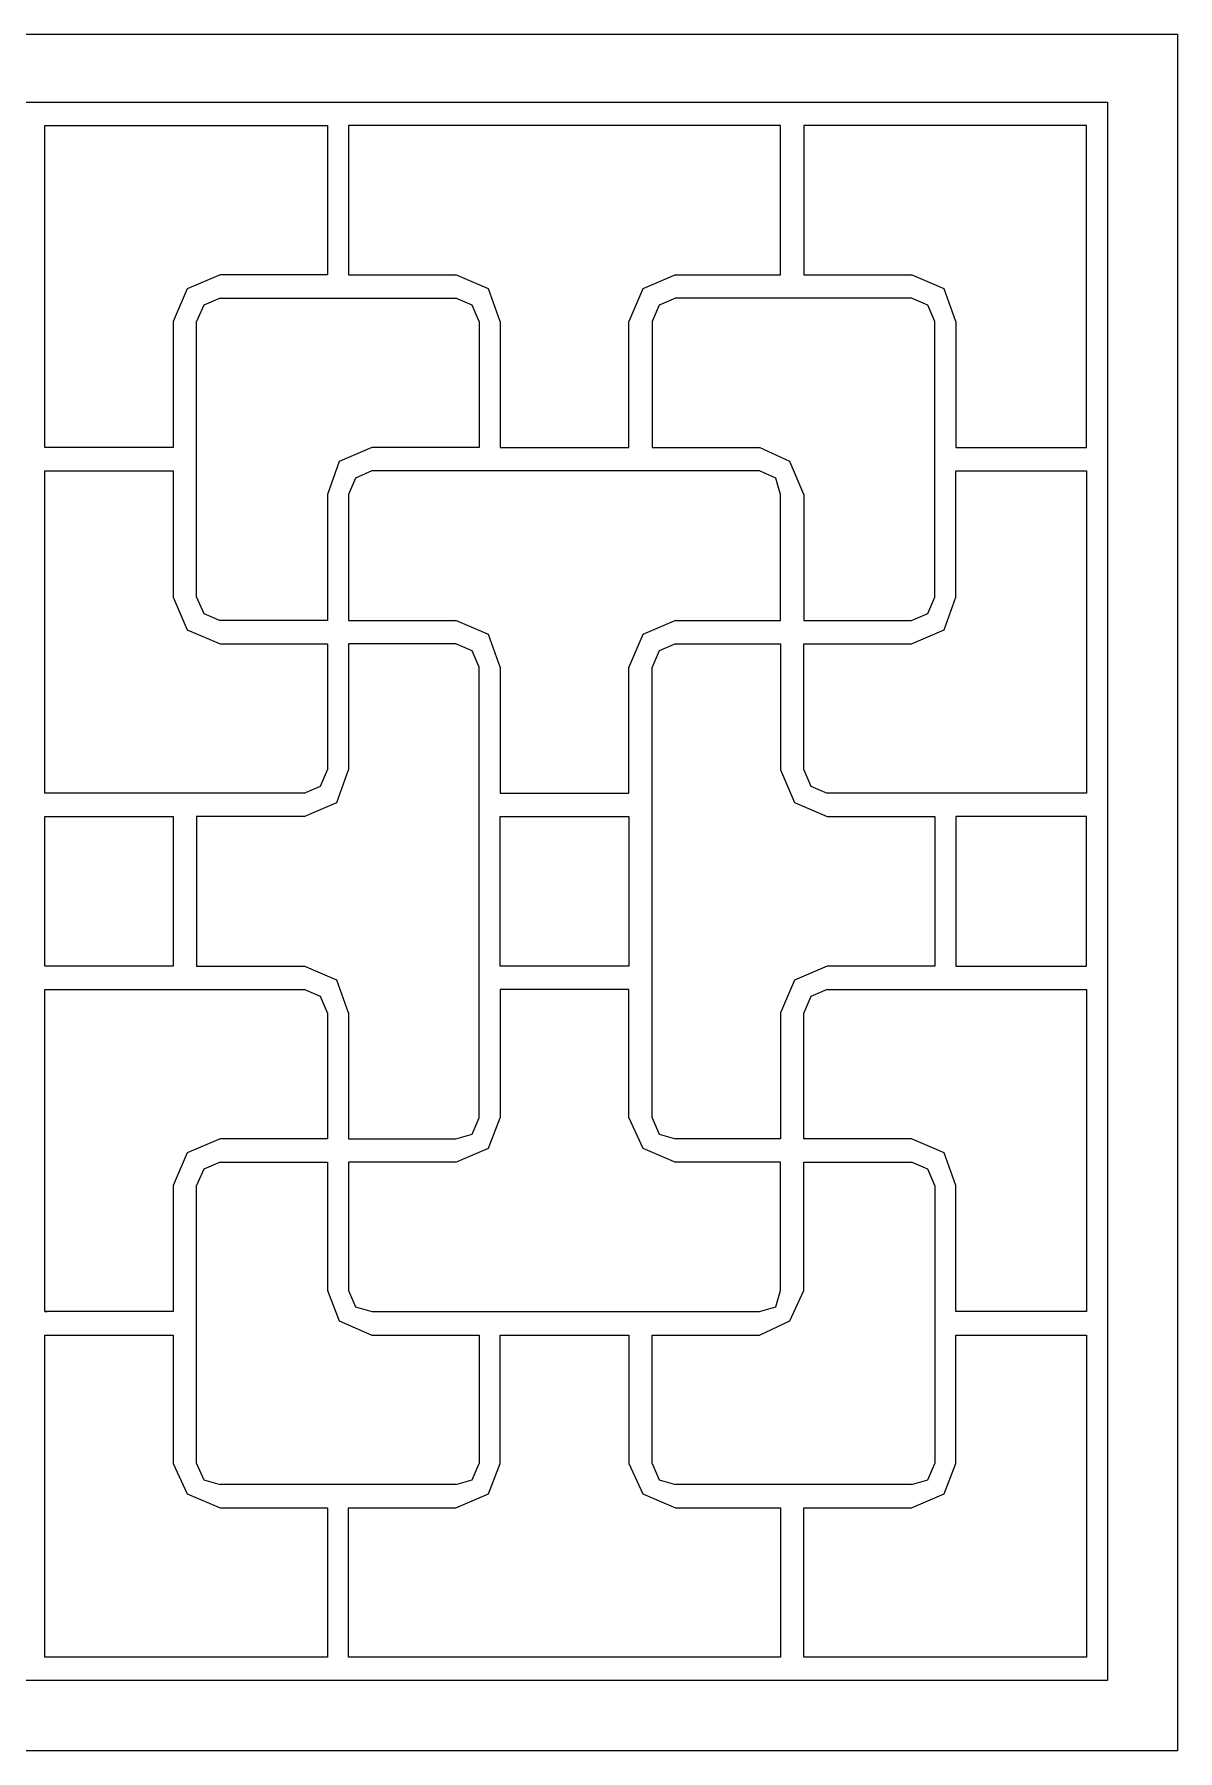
# Model space of a CAD drawing. Header units: centimetres. Extents: x -9.5 to 8.8, y -5.6 to 8.2.
# Drawn here: x -0.36 to 8.83, y -5.61 to 8.19 of the extents above; entities that cross this region are included whole.
import ezdxf

# ---------------------------------------------------------------- set-up
doc = ezdxf.new("R2010")
doc.units = ezdxf.units.CM
doc.header["$MEASUREMENT"] = 0
doc.layers.add('layer 1', color=7, linetype='Continuous')

msp = doc.modelspace()

# ---------------------------------------------------------------- linework, layer by layer
at = {"layer": 'layer 1', "color": 250, "lineweight": 0}
for points, knots in [([(-9.54961, -5.6071), (-9.54961, -5.6071), (8.82674, -5.6071), (8.82674, -5.6071), (8.82674, -5.6071), (8.82674, -5.6071), (8.82674, 8.18938), (8.82674, 8.18938), (8.82674, 8.18938), (8.82674, 8.18938), (-9.54961, 8.18938), (-9.54961, 8.18938), (-9.54961, 8.18938), (-9.54961, 8.18938), (-9.54961, -5.6071), (-9.54961, -5.6071)], [0, 0, 0, 0, 0.25, 0.25, 0.25, 0.25, 0.5, 0.5, 0.5, 0.5, 0.75, 0.75, 0.75, 0.75, 1, 1, 1, 1]), ([(-9.00544, -5.04388), (-9.00544, -5.04388), (8.26351, -5.04388), (8.26351, -5.04388), (8.26351, -5.04388), (8.26351, -5.04388), (8.26351, 7.64497), (8.26351, 7.64497), (8.26351, 7.64497), (8.26351, 7.64497), (-9.00544, 7.64497), (-9.00544, 7.64497), (-9.00544, 7.64497), (-9.00544, 7.64497), (-9.00544, -5.04388), (-9.00544, -5.04388)], [0, 0, 0, 0, 0.25, 0.25, 0.25, 0.25, 0.5, 0.5, 0.5, 0.5, 0.75, 0.75, 0.75, 0.75, 1, 1, 1, 1]), ([(1.13069, 6.25609), (1.13069, 6.25609), (0.86801, 6.14344), (0.86801, 6.14344), (0.86801, 6.14344), (0.86801, 6.14344), (0.75537, 5.88052), (0.75537, 5.88052)], [0, 0, 0, 0, 0.5, 0.5, 0.5, 0.5, 1, 1, 1, 1]), ([(3.38335, 5.88052), (3.38335, 5.88052), (3.28928, 6.14344), (3.28928, 6.14344), (3.28928, 6.14344), (3.28928, 6.14344), (3.0266, 6.25609), (3.0266, 6.25609)], [0, 0, 0, 0, 0.5, 0.5, 0.5, 0.5, 1, 1, 1, 1]), ([(4.79105, 6.25609), (4.79105, 6.25609), (4.52837, 6.14344), (4.52837, 6.14344), (4.52837, 6.14344), (4.52837, 6.14344), (4.41573, 5.88052), (4.41573, 5.88052)], [0, 0, 0, 0, 0.5, 0.5, 0.5, 0.5, 1, 1, 1, 1]), ([(7.04347, 5.88052), (7.04347, 5.88052), (6.94964, 6.14344), (6.94964, 6.14344), (6.94964, 6.14344), (6.94964, 6.14344), (6.68696, 6.25609), (6.68696, 6.25609)], [0, 0, 0, 0, 0.5, 0.5, 0.5, 0.5, 1, 1, 1, 1]), ([(1.13069, 6.06818), (1.13069, 6.06818), (0.99947, 6.01198), (0.99947, 6.01198), (0.99947, 6.01198), (0.99947, 6.01198), (0.94303, 5.88052), (0.94303, 5.88052)], [0, 0, 0, 0, 0.5, 0.5, 0.5, 0.5, 1, 1, 1, 1]), ([(3.21426, 5.88052), (3.21426, 5.88052), (3.15806, 6.01198), (3.15806, 6.01198), (3.15806, 6.01198), (3.15806, 6.01198), (3.0266, 6.06818), (3.0266, 6.06818)], [0, 0, 0, 0, 0.5, 0.5, 0.5, 0.5, 1, 1, 1, 1]), ([(4.79105, 6.06818), (4.79105, 6.06818), (4.65959, 6.01198), (4.65959, 6.01198), (4.65959, 6.01198), (4.65959, 6.01198), (4.60339, 5.88052), (4.60339, 5.88052)], [0, 0, 0, 0, 0.5, 0.5, 0.5, 0.5, 1, 1, 1, 1]), ([(6.87462, 5.88052), (6.87462, 5.88052), (6.81818, 6.01198), (6.81818, 6.01198), (6.81818, 6.01198), (6.81818, 6.01198), (6.68696, 6.06818), (6.68696, 6.06818)], [0, 0, 0, 0, 0.5, 0.5, 0.5, 0.5, 1, 1, 1, 1]), ([(2.35097, 4.86696), (2.35097, 4.86696), (2.08805, 4.75431), (2.08805, 4.75431), (2.08805, 4.75431), (2.08805, 4.75431), (1.99422, 4.49164), (1.99422, 4.49164)], [0, 0, 0, 0, 0.5, 0.5, 0.5, 0.5, 1, 1, 1, 1]), ([(5.82343, 4.49164), (5.82343, 4.49164), (5.71079, 4.75431), (5.71079, 4.75431), (5.71079, 4.75431), (5.71079, 4.75431), (5.46668, 4.86696), (5.46668, 4.86696)], [0, 0, 0, 0, 0.5, 0.5, 0.5, 0.5, 1, 1, 1, 1]), ([(2.35097, 4.6793), (2.35097, 4.6793), (2.21951, 4.62285), (2.21951, 4.62285), (2.21951, 4.62285), (2.21951, 4.62285), (2.16307, 4.49164), (2.16307, 4.49164)], [0, 0, 0, 0, 0.5, 0.5, 0.5, 0.5, 1, 1, 1, 1]), ([(5.63577, 4.49164), (5.63577, 4.49164), (5.59814, 4.62285), (5.59814, 4.62285), (5.59814, 4.62285), (5.59814, 4.62285), (5.46668, 4.6793), (5.46668, 4.6793)], [0, 0, 0, 0, 0.5, 0.5, 0.5, 0.5, 1, 1, 1, 1]), ([(0.75537, 3.66573), (0.75537, 3.66573), (0.86801, 3.40281), (0.86801, 3.40281), (0.86801, 3.40281), (0.86801, 3.40281), (1.13069, 3.29017), (1.13069, 3.29017)], [0, 0, 0, 0, 0.5, 0.5, 0.5, 0.5, 1, 1, 1, 1]), ([(0.94303, 3.66573), (0.94303, 3.66573), (0.99947, 3.53427), (0.99947, 3.53427), (0.99947, 3.53427), (0.99947, 3.53427), (1.13069, 3.47783), (1.13069, 3.47783)], [0, 0, 0, 0, 0.5, 0.5, 0.5, 0.5, 1, 1, 1, 1]), ([(6.68696, 3.47783), (6.68696, 3.47783), (6.81818, 3.53427), (6.81818, 3.53427), (6.81818, 3.53427), (6.81818, 3.53427), (6.87462, 3.66573), (6.87462, 3.66573)], [0, 0, 0, 0, 0.5, 0.5, 0.5, 0.5, 1, 1, 1, 1]), ([(6.68696, 3.29017), (6.68696, 3.29017), (6.94964, 3.40281), (6.94964, 3.40281), (6.94964, 3.40281), (6.94964, 3.40281), (7.04347, 3.66573), (7.04347, 3.66573)], [0, 0, 0, 0, 0.5, 0.5, 0.5, 0.5, 1, 1, 1, 1]), ([(3.38335, 3.10251), (3.38335, 3.10251), (3.28928, 3.36543), (3.28928, 3.36543), (3.28928, 3.36543), (3.28928, 3.36543), (3.0266, 3.47783), (3.0266, 3.47783)], [0, 0, 0, 0, 0.5, 0.5, 0.5, 0.5, 1, 1, 1, 1]), ([(4.79105, 3.47783), (4.79105, 3.47783), (4.52837, 3.36543), (4.52837, 3.36543), (4.52837, 3.36543), (4.52837, 3.36543), (4.41573, 3.10251), (4.41573, 3.10251)], [0, 0, 0, 0, 0.5, 0.5, 0.5, 0.5, 1, 1, 1, 1]), ([(3.21426, 3.10251), (3.21426, 3.10251), (3.15806, 3.23397), (3.15806, 3.23397), (3.15806, 3.23397), (3.15806, 3.23397), (3.0266, 3.29017), (3.0266, 3.29017)], [0, 0, 0, 0, 0.5, 0.5, 0.5, 0.5, 1, 1, 1, 1]), ([(4.79105, 3.29017), (4.79105, 3.29017), (4.65959, 3.23397), (4.65959, 3.23397), (4.65959, 3.23397), (4.65959, 3.23397), (4.60339, 3.10251), (4.60339, 3.10251)], [0, 0, 0, 0, 0.5, 0.5, 0.5, 0.5, 1, 1, 1, 1]), ([(1.80656, 1.90128), (1.80656, 1.90128), (2.06924, 2.01393), (2.06924, 2.01393), (2.06924, 2.01393), (2.06924, 2.01393), (2.16307, 2.2766), (2.16307, 2.2766)], [0, 0, 0, 0, 0.5, 0.5, 0.5, 0.5, 1, 1, 1, 1]), ([(1.80656, 2.08894), (1.80656, 2.08894), (1.93802, 2.14514), (1.93802, 2.14514), (1.93802, 2.14514), (1.93802, 2.14514), (1.99422, 2.2766), (1.99422, 2.2766)], [0, 0, 0, 0, 0.5, 0.5, 0.5, 0.5, 1, 1, 1, 1]), ([(5.63577, 2.2766), (5.63577, 2.2766), (5.74841, 2.01393), (5.74841, 2.01393), (5.74841, 2.01393), (5.74841, 2.01393), (6.01109, 1.90128), (6.01109, 1.90128)], [0, 0, 0, 0, 0.5, 0.5, 0.5, 0.5, 1, 1, 1, 1]), ([(5.82343, 2.2766), (5.82343, 2.2766), (5.87963, 2.14514), (5.87963, 2.14514), (5.87963, 2.14514), (5.87963, 2.14514), (6.01109, 2.08894), (6.01109, 2.08894)], [0, 0, 0, 0, 0.5, 0.5, 0.5, 0.5, 1, 1, 1, 1]), ([(-0.27701, 1.90128), (-0.27701, 1.90128), (-0.27701, 0.69981), (-0.27701, 0.69981), (-0.27701, 0.69981), (-0.27701, 0.69981), (0.75537, 0.69981), (0.75537, 0.69981), (0.75537, 0.69981), (0.75537, 0.69981), (0.75537, 1.90128), (0.75537, 1.90128), (0.75537, 1.90128), (0.75537, 1.90128), (-0.27701, 1.90128), (-0.27701, 1.90128)], [0, 0, 0, 0, 0.25, 0.25, 0.25, 0.25, 0.5, 0.5, 0.5, 0.5, 0.75, 0.75, 0.75, 0.75, 1, 1, 1, 1]), ([(3.38335, 0.69981), (3.38335, 0.69981), (4.41573, 0.69981), (4.41573, 0.69981), (4.41573, 0.69981), (4.41573, 0.69981), (4.41573, 1.90128), (4.41573, 1.90128), (4.41573, 1.90128), (4.41573, 1.90128), (3.38335, 1.90128), (3.38335, 1.90128), (3.38335, 1.90128), (3.38335, 1.90128), (3.38335, 0.69981), (3.38335, 0.69981)], [0, 0, 0, 0, 0.25, 0.25, 0.25, 0.25, 0.5, 0.5, 0.5, 0.5, 0.75, 0.75, 0.75, 0.75, 1, 1, 1, 1]), ([(8.09466, 0.69981), (8.09466, 0.69981), (7.04347, 0.69981), (7.04347, 0.69981), (7.04347, 0.69981), (7.04347, 0.69981), (7.04347, 1.90128), (7.04347, 1.90128), (7.04347, 1.90128), (7.04347, 1.90128), (8.09466, 1.90128), (8.09466, 1.90128), (8.09466, 1.90128), (8.09466, 1.90128), (8.09466, 0.69981), (8.09466, 0.69981)], [0, 0, 0, 0, 0.25, 0.25, 0.25, 0.25, 0.5, 0.5, 0.5, 0.5, 0.75, 0.75, 0.75, 0.75, 1, 1, 1, 1]), ([(2.16307, 0.32449), (2.16307, 0.32449), (2.06924, 0.58717), (2.06924, 0.58717), (2.06924, 0.58717), (2.06924, 0.58717), (1.80656, 0.69981), (1.80656, 0.69981)], [0, 0, 0, 0, 0.5, 0.5, 0.5, 0.5, 1, 1, 1, 1]), ([(6.01109, 0.69981), (6.01109, 0.69981), (5.74841, 0.58717), (5.74841, 0.58717), (5.74841, 0.58717), (5.74841, 0.58717), (5.63577, 0.32449), (5.63577, 0.32449)], [0, 0, 0, 0, 0.5, 0.5, 0.5, 0.5, 1, 1, 1, 1]), ([(1.99422, 0.32449), (1.99422, 0.32449), (1.93802, 0.45595), (1.93802, 0.45595), (1.93802, 0.45595), (1.93802, 0.45595), (1.80656, 0.51215), (1.80656, 0.51215)], [0, 0, 0, 0, 0.5, 0.5, 0.5, 0.5, 1, 1, 1, 1]), ([(6.01109, 0.51215), (6.01109, 0.51215), (5.87963, 0.45595), (5.87963, 0.45595), (5.87963, 0.45595), (5.87963, 0.45595), (5.82343, 0.32449), (5.82343, 0.32449)], [0, 0, 0, 0, 0.5, 0.5, 0.5, 0.5, 1, 1, 1, 1]), ([(3.0266, -0.87698), (3.0266, -0.87698), (3.28928, -0.76433), (3.28928, -0.76433), (3.28928, -0.76433), (3.28928, -0.76433), (3.38335, -0.52023), (3.38335, -0.52023)], [0, 0, 0, 0, 0.5, 0.5, 0.5, 0.5, 1, 1, 1, 1]), ([(3.0266, -0.68907), (3.0266, -0.68907), (3.15806, -0.65169), (3.15806, -0.65169), (3.15806, -0.65169), (3.15806, -0.65169), (3.21426, -0.52023), (3.21426, -0.52023)], [0, 0, 0, 0, 0.5, 0.5, 0.5, 0.5, 1, 1, 1, 1]), ([(4.41573, -0.52023), (4.41573, -0.52023), (4.52837, -0.76433), (4.52837, -0.76433), (4.52837, -0.76433), (4.52837, -0.76433), (4.79105, -0.87698), (4.79105, -0.87698)], [0, 0, 0, 0, 0.5, 0.5, 0.5, 0.5, 1, 1, 1, 1]), ([(4.60339, -0.52023), (4.60339, -0.52023), (4.65959, -0.65169), (4.65959, -0.65169), (4.65959, -0.65169), (4.65959, -0.65169), (4.79105, -0.68907), (4.79105, -0.68907)], [0, 0, 0, 0, 0.5, 0.5, 0.5, 0.5, 1, 1, 1, 1]), ([(1.13069, -0.68907), (1.13069, -0.68907), (0.86801, -0.80172), (0.86801, -0.80172), (0.86801, -0.80172), (0.86801, -0.80172), (0.75537, -1.06464), (0.75537, -1.06464)], [0, 0, 0, 0, 0.5, 0.5, 0.5, 0.5, 1, 1, 1, 1]), ([(7.04347, -1.06464), (7.04347, -1.06464), (6.94964, -0.80172), (6.94964, -0.80172), (6.94964, -0.80172), (6.94964, -0.80172), (6.68696, -0.68907), (6.68696, -0.68907)], [0, 0, 0, 0, 0.5, 0.5, 0.5, 0.5, 1, 1, 1, 1]), ([(1.13069, -0.87698), (1.13069, -0.87698), (0.99947, -0.93318), (0.99947, -0.93318), (0.99947, -0.93318), (0.99947, -0.93318), (0.94303, -1.06464), (0.94303, -1.06464)], [0, 0, 0, 0, 0.5, 0.5, 0.5, 0.5, 1, 1, 1, 1]), ([(6.87462, -1.06464), (6.87462, -1.06464), (6.81818, -0.93318), (6.81818, -0.93318), (6.81818, -0.93318), (6.81818, -0.93318), (6.68696, -0.87698), (6.68696, -0.87698)], [0, 0, 0, 0, 0.5, 0.5, 0.5, 0.5, 1, 1, 1, 1]), ([(1.99422, -1.90935), (1.99422, -1.90935), (2.08805, -2.15322), (2.08805, -2.15322), (2.08805, -2.15322), (2.08805, -2.15322), (2.35097, -2.26586), (2.35097, -2.26586)], [0, 0, 0, 0, 0.5, 0.5, 0.5, 0.5, 1, 1, 1, 1]), ([(2.16307, -1.90935), (2.16307, -1.90935), (2.21951, -2.04057), (2.21951, -2.04057), (2.21951, -2.04057), (2.21951, -2.04057), (2.35097, -2.0782), (2.35097, -2.0782)], [0, 0, 0, 0, 0.5, 0.5, 0.5, 0.5, 1, 1, 1, 1]), ([(5.46668, -2.0782), (5.46668, -2.0782), (5.59814, -2.04057), (5.59814, -2.04057), (5.59814, -2.04057), (5.59814, -2.04057), (5.63577, -1.90935), (5.63577, -1.90935)], [0, 0, 0, 0, 0.5, 0.5, 0.5, 0.5, 1, 1, 1, 1]), ([(5.46668, -2.26586), (5.46668, -2.26586), (5.71079, -2.15322), (5.71079, -2.15322), (5.71079, -2.15322), (5.71079, -2.15322), (5.82343, -1.90935), (5.82343, -1.90935)], [0, 0, 0, 0, 0.5, 0.5, 0.5, 0.5, 1, 1, 1, 1]), ([(0.75537, -3.29824), (0.75537, -3.29824), (0.86801, -3.54235), (0.86801, -3.54235), (0.86801, -3.54235), (0.86801, -3.54235), (1.13069, -3.65499), (1.13069, -3.65499)], [0, 0, 0, 0, 0.5, 0.5, 0.5, 0.5, 1, 1, 1, 1]), ([(0.94303, -3.29824), (0.94303, -3.29824), (0.99947, -3.4297), (0.99947, -3.4297), (0.99947, -3.4297), (0.99947, -3.4297), (1.13069, -3.46709), (1.13069, -3.46709)], [0, 0, 0, 0, 0.5, 0.5, 0.5, 0.5, 1, 1, 1, 1]), ([(3.0266, -3.65499), (3.0266, -3.65499), (3.28928, -3.54235), (3.28928, -3.54235), (3.28928, -3.54235), (3.28928, -3.54235), (3.38335, -3.29824), (3.38335, -3.29824)], [0, 0, 0, 0, 0.5, 0.5, 0.5, 0.5, 1, 1, 1, 1]), ([(3.0266, -3.46709), (3.0266, -3.46709), (3.15806, -3.4297), (3.15806, -3.4297), (3.15806, -3.4297), (3.15806, -3.4297), (3.21426, -3.29824), (3.21426, -3.29824)], [0, 0, 0, 0, 0.5, 0.5, 0.5, 0.5, 1, 1, 1, 1]), ([(4.41573, -3.29824), (4.41573, -3.29824), (4.52837, -3.54235), (4.52837, -3.54235), (4.52837, -3.54235), (4.52837, -3.54235), (4.79105, -3.65499), (4.79105, -3.65499)], [0, 0, 0, 0, 0.5, 0.5, 0.5, 0.5, 1, 1, 1, 1]), ([(4.60339, -3.29824), (4.60339, -3.29824), (4.65959, -3.4297), (4.65959, -3.4297), (4.65959, -3.4297), (4.65959, -3.4297), (4.79105, -3.46709), (4.79105, -3.46709)], [0, 0, 0, 0, 0.5, 0.5, 0.5, 0.5, 1, 1, 1, 1]), ([(6.68696, -3.46709), (6.68696, -3.46709), (6.81818, -3.4297), (6.81818, -3.4297), (6.81818, -3.4297), (6.81818, -3.4297), (6.87462, -3.29824), (6.87462, -3.29824)], [0, 0, 0, 0, 0.5, 0.5, 0.5, 0.5, 1, 1, 1, 1]), ([(6.68696, -3.65499), (6.68696, -3.65499), (6.94964, -3.54235), (6.94964, -3.54235), (6.94964, -3.54235), (6.94964, -3.54235), (7.04347, -3.29824), (7.04347, -3.29824)], [0, 0, 0, 0, 0.5, 0.5, 0.5, 0.5, 1, 1, 1, 1])]:
    msp.add_open_spline(points, degree=3, knots=knots, dxfattribs=at)
for points in [[(-0.27701, 4.86696), (-0.27701, 4.86696), (-0.27701, 7.45731), (-0.27701, 7.45731)], [(-0.27701, 7.45731), (-0.27701, 7.45731), (1.99422, 7.45731), (1.99422, 7.45731)], [(1.99422, 7.45731), (1.99422, 7.45731), (1.99422, 6.25609), (1.99422, 6.25609)], [(5.63577, 7.45731), (5.63577, 7.45731), (2.16307, 7.45731), (2.16307, 7.45731)], [(2.16307, 7.45731), (2.16307, 7.45731), (2.16307, 6.25609), (2.16307, 6.25609)], [(5.63577, 6.25609), (5.63577, 6.25609), (5.63577, 7.45731), (5.63577, 7.45731)], [(8.09466, 7.45731), (8.09466, 7.45731), (5.82343, 7.45731), (5.82343, 7.45731)], [(5.82343, 7.45731), (5.82343, 7.45731), (5.82343, 6.25609), (5.82343, 6.25609)], [(8.09466, 4.86696), (8.09466, 4.86696), (8.09466, 7.45731), (8.09466, 7.45731)], [(1.99422, 6.25609), (1.99422, 6.25609), (1.13069, 6.25609), (1.13069, 6.25609)], [(2.16307, 6.25609), (2.16307, 6.25609), (3.0266, 6.25609), (3.0266, 6.25609)], [(4.79105, 6.25609), (4.79105, 6.25609), (5.63577, 6.25609), (5.63577, 6.25609)], [(5.82343, 6.25609), (5.82343, 6.25609), (6.68696, 6.25609), (6.68696, 6.25609)], [(1.13069, 6.06818), (1.13069, 6.06818), (3.0266, 6.06818), (3.0266, 6.06818)], [(6.68696, 6.06818), (6.68696, 6.06818), (4.79105, 6.06818), (4.79105, 6.06818)], [(0.75537, 5.88052), (0.75537, 5.88052), (0.75537, 4.86696), (0.75537, 4.86696)], [(0.94303, 3.66573), (0.94303, 3.66573), (0.94303, 5.88052), (0.94303, 5.88052)], [(3.21426, 5.88052), (3.21426, 5.88052), (3.21426, 4.86696), (3.21426, 4.86696)], [(3.38335, 5.88052), (3.38335, 5.88052), (3.38335, 4.86696), (3.38335, 4.86696)], [(4.41573, 4.86696), (4.41573, 4.86696), (4.41573, 5.88052), (4.41573, 5.88052)], [(4.60339, 5.88052), (4.60339, 5.88052), (4.60339, 4.86696), (4.60339, 4.86696)], [(6.87462, 3.66573), (6.87462, 3.66573), (6.87462, 5.88052), (6.87462, 5.88052)], [(7.04347, 5.88052), (7.04347, 5.88052), (7.04347, 4.86696), (7.04347, 4.86696)], [(0.75537, 4.86696), (0.75537, 4.86696), (-0.27701, 4.86696), (-0.27701, 4.86696)], [(3.21426, 4.86696), (3.21426, 4.86696), (2.35097, 4.86696), (2.35097, 4.86696)], [(3.38335, 4.86696), (3.38335, 4.86696), (4.41573, 4.86696), (4.41573, 4.86696)], [(4.60339, 4.86696), (4.60339, 4.86696), (5.46668, 4.86696), (5.46668, 4.86696)], [(7.04347, 4.86696), (7.04347, 4.86696), (8.09466, 4.86696), (8.09466, 4.86696)], [(-0.27701, 2.08894), (-0.27701, 2.08894), (-0.27701, 4.6793), (-0.27701, 4.6793)], [(-0.27701, 4.6793), (-0.27701, 4.6793), (0.75537, 4.6793), (0.75537, 4.6793)], [(0.75537, 4.6793), (0.75537, 4.6793), (0.75537, 3.66573), (0.75537, 3.66573)], [(5.46668, 4.6793), (5.46668, 4.6793), (2.35097, 4.6793), (2.35097, 4.6793)], [(7.04347, 3.66573), (7.04347, 3.66573), (7.04347, 4.6793), (7.04347, 4.6793)], [(7.04347, 4.6793), (7.04347, 4.6793), (8.09466, 4.6793), (8.09466, 4.6793)], [(8.09466, 4.6793), (8.09466, 4.6793), (8.09466, 2.08894), (8.09466, 2.08894)], [(1.99422, 4.49164), (1.99422, 4.49164), (1.99422, 3.47783), (1.99422, 3.47783)], [(2.16307, 4.49164), (2.16307, 4.49164), (2.16307, 3.47783), (2.16307, 3.47783)], [(5.63577, 3.47783), (5.63577, 3.47783), (5.63577, 4.49164), (5.63577, 4.49164)], [(5.82343, 4.49164), (5.82343, 4.49164), (5.82343, 3.47783), (5.82343, 3.47783)], [(1.99422, 3.47783), (1.99422, 3.47783), (1.13069, 3.47783), (1.13069, 3.47783)], [(2.16307, 3.47783), (2.16307, 3.47783), (3.0266, 3.47783), (3.0266, 3.47783)], [(4.79105, 3.47783), (4.79105, 3.47783), (5.63577, 3.47783), (5.63577, 3.47783)], [(5.82343, 3.47783), (5.82343, 3.47783), (6.68696, 3.47783), (6.68696, 3.47783)], [(1.13069, 3.29017), (1.13069, 3.29017), (1.99422, 3.29017), (1.99422, 3.29017)], [(1.99422, 3.29017), (1.99422, 3.29017), (1.99422, 2.2766), (1.99422, 2.2766)], [(3.0266, 3.29017), (3.0266, 3.29017), (2.16307, 3.29017), (2.16307, 3.29017)], [(2.16307, 3.29017), (2.16307, 3.29017), (2.16307, 2.2766), (2.16307, 2.2766)], [(4.79105, 3.29017), (4.79105, 3.29017), (5.63577, 3.29017), (5.63577, 3.29017)], [(5.63577, 3.29017), (5.63577, 3.29017), (5.63577, 2.2766), (5.63577, 2.2766)], [(5.82343, 2.2766), (5.82343, 2.2766), (5.82343, 3.29017), (5.82343, 3.29017)], [(5.82343, 3.29017), (5.82343, 3.29017), (6.68696, 3.29017), (6.68696, 3.29017)], [(3.21426, -0.52023), (3.21426, -0.52023), (3.21426, 3.10251), (3.21426, 3.10251)], [(3.38335, 3.10251), (3.38335, 3.10251), (3.38335, 2.08894), (3.38335, 2.08894)], [(4.41573, 2.08894), (4.41573, 2.08894), (4.41573, 3.10251), (4.41573, 3.10251)], [(4.60339, -0.52023), (4.60339, -0.52023), (4.60339, 3.10251), (4.60339, 3.10251)], [(1.80656, 2.08894), (1.80656, 2.08894), (-0.27701, 2.08894), (-0.27701, 2.08894)], [(3.38335, 2.08894), (3.38335, 2.08894), (4.41573, 2.08894), (4.41573, 2.08894)], [(8.09466, 2.08894), (8.09466, 2.08894), (6.01109, 2.08894), (6.01109, 2.08894)], [(1.80656, 1.90128), (1.80656, 1.90128), (0.94303, 1.90128), (0.94303, 1.90128)], [(0.94303, 1.90128), (0.94303, 1.90128), (0.94303, 0.69981), (0.94303, 0.69981)], [(6.01109, 1.90128), (6.01109, 1.90128), (6.87462, 1.90128), (6.87462, 1.90128)], [(6.87462, 1.90128), (6.87462, 1.90128), (6.87462, 0.69981), (6.87462, 0.69981)], [(0.94303, 0.69981), (0.94303, 0.69981), (1.80656, 0.69981), (1.80656, 0.69981)], [(6.87462, 0.69981), (6.87462, 0.69981), (6.01109, 0.69981), (6.01109, 0.69981)], [(-0.27701, 0.51215), (-0.27701, 0.51215), (1.80656, 0.51215), (1.80656, 0.51215)], [(-0.27701, -2.0782), (-0.27701, -2.0782), (-0.27701, 0.51215), (-0.27701, 0.51215)], [(3.38335, 0.51215), (3.38335, 0.51215), (3.38335, -0.52023), (3.38335, -0.52023)], [(4.41573, 0.51215), (4.41573, 0.51215), (3.38335, 0.51215), (3.38335, 0.51215)], [(4.41573, -0.52023), (4.41573, -0.52023), (4.41573, 0.51215), (4.41573, 0.51215)], [(6.01109, 0.51215), (6.01109, 0.51215), (8.09466, 0.51215), (8.09466, 0.51215)], [(8.09466, 0.51215), (8.09466, 0.51215), (8.09466, -2.0782), (8.09466, -2.0782)], [(1.99422, 0.32449), (1.99422, 0.32449), (1.99422, -0.68907), (1.99422, -0.68907)], [(2.16307, 0.32449), (2.16307, 0.32449), (2.16307, -0.68907), (2.16307, -0.68907)], [(5.63577, 0.32449), (5.63577, 0.32449), (5.63577, -0.68907), (5.63577, -0.68907)], [(5.82343, -0.68907), (5.82343, -0.68907), (5.82343, 0.32449), (5.82343, 0.32449)], [(1.99422, -0.68907), (1.99422, -0.68907), (1.13069, -0.68907), (1.13069, -0.68907)], [(2.16307, -0.68907), (2.16307, -0.68907), (3.0266, -0.68907), (3.0266, -0.68907)], [(5.63577, -0.68907), (5.63577, -0.68907), (4.79105, -0.68907), (4.79105, -0.68907)], [(6.68696, -0.68907), (6.68696, -0.68907), (5.82343, -0.68907), (5.82343, -0.68907)], [(1.13069, -0.87698), (1.13069, -0.87698), (1.99422, -0.87698), (1.99422, -0.87698)], [(1.99422, -0.87698), (1.99422, -0.87698), (1.99422, -1.90935), (1.99422, -1.90935)], [(3.0266, -0.87698), (3.0266, -0.87698), (2.16307, -0.87698), (2.16307, -0.87698)], [(2.16307, -0.87698), (2.16307, -0.87698), (2.16307, -1.90935), (2.16307, -1.90935)], [(5.63577, -0.87698), (5.63577, -0.87698), (4.79105, -0.87698), (4.79105, -0.87698)], [(5.63577, -1.90935), (5.63577, -1.90935), (5.63577, -0.87698), (5.63577, -0.87698)], [(5.82343, -1.90935), (5.82343, -1.90935), (5.82343, -0.87698), (5.82343, -0.87698)], [(5.82343, -0.87698), (5.82343, -0.87698), (6.68696, -0.87698), (6.68696, -0.87698)], [(0.75537, -1.06464), (0.75537, -1.06464), (0.75537, -2.0782), (0.75537, -2.0782)], [(0.94303, -3.29824), (0.94303, -3.29824), (0.94303, -1.06464), (0.94303, -1.06464)], [(6.87462, -1.06464), (6.87462, -1.06464), (6.87462, -3.29824), (6.87462, -3.29824)], [(7.04347, -2.0782), (7.04347, -2.0782), (7.04347, -1.06464), (7.04347, -1.06464)], [(0.75537, -2.0782), (0.75537, -2.0782), (-0.27701, -2.0782), (-0.27701, -2.0782)], [(-0.27701, -2.0782), (-0.27701, -2.0782), (-0.2582, -2.0782), (-0.2582, -2.0782)], [(2.35097, -2.0782), (2.35097, -2.0782), (5.46668, -2.0782), (5.46668, -2.0782)], [(8.09466, -2.0782), (8.09466, -2.0782), (7.04347, -2.0782), (7.04347, -2.0782)], [(-0.27701, -2.26586), (-0.27701, -2.26586), (0.75537, -2.26586), (0.75537, -2.26586)], [(-0.27701, -4.85622), (-0.27701, -4.85622), (-0.27701, -2.26586), (-0.27701, -2.26586)], [(0.75537, -2.26586), (0.75537, -2.26586), (0.75537, -3.29824), (0.75537, -3.29824)], [(2.35097, -2.26586), (2.35097, -2.26586), (3.21426, -2.26586), (3.21426, -2.26586)], [(3.21426, -2.26586), (3.21426, -2.26586), (3.21426, -3.29824), (3.21426, -3.29824)], [(3.38335, -3.29824), (3.38335, -3.29824), (3.38335, -2.26586), (3.38335, -2.26586)], [(3.38335, -2.26586), (3.38335, -2.26586), (4.41573, -2.26586), (4.41573, -2.26586)], [(4.41573, -2.26586), (4.41573, -2.26586), (4.41573, -3.29824), (4.41573, -3.29824)], [(4.60339, -3.29824), (4.60339, -3.29824), (4.60339, -2.26586), (4.60339, -2.26586)], [(4.60339, -2.26586), (4.60339, -2.26586), (5.46668, -2.26586), (5.46668, -2.26586)], [(7.04347, -3.29824), (7.04347, -3.29824), (7.04347, -2.26586), (7.04347, -2.26586)], [(7.04347, -2.26586), (7.04347, -2.26586), (8.09466, -2.26586), (8.09466, -2.26586)], [(8.09466, -2.26586), (8.09466, -2.26586), (8.09466, -4.85622), (8.09466, -4.85622)], [(3.0266, -3.46709), (3.0266, -3.46709), (1.13069, -3.46709), (1.13069, -3.46709)], [(6.68696, -3.46709), (6.68696, -3.46709), (4.79105, -3.46709), (4.79105, -3.46709)], [(1.13069, -3.65499), (1.13069, -3.65499), (1.99422, -3.65499), (1.99422, -3.65499)], [(1.99422, -3.65499), (1.99422, -3.65499), (1.99422, -4.85622), (1.99422, -4.85622)], [(2.16307, -3.65499), (2.16307, -3.65499), (3.0266, -3.65499), (3.0266, -3.65499)], [(2.16307, -4.85622), (2.16307, -4.85622), (2.16307, -3.65499), (2.16307, -3.65499)], [(4.79105, -3.65499), (4.79105, -3.65499), (5.63577, -3.65499), (5.63577, -3.65499)], [(5.63577, -3.65499), (5.63577, -3.65499), (5.63577, -4.85622), (5.63577, -4.85622)], [(5.82343, -4.85622), (5.82343, -4.85622), (5.82343, -3.65499), (5.82343, -3.65499)], [(5.82343, -3.65499), (5.82343, -3.65499), (6.68696, -3.65499), (6.68696, -3.65499)], [(1.99422, -4.85622), (1.99422, -4.85622), (-0.27701, -4.85622), (-0.27701, -4.85622)], [(5.63577, -4.85622), (5.63577, -4.85622), (2.16307, -4.85622), (2.16307, -4.85622)], [(8.09466, -4.85622), (8.09466, -4.85622), (5.82343, -4.85622), (5.82343, -4.85622)]]:
    msp.add_open_spline(points, degree=3, dxfattribs=at)

doc.saveas('drawing.dxf')
